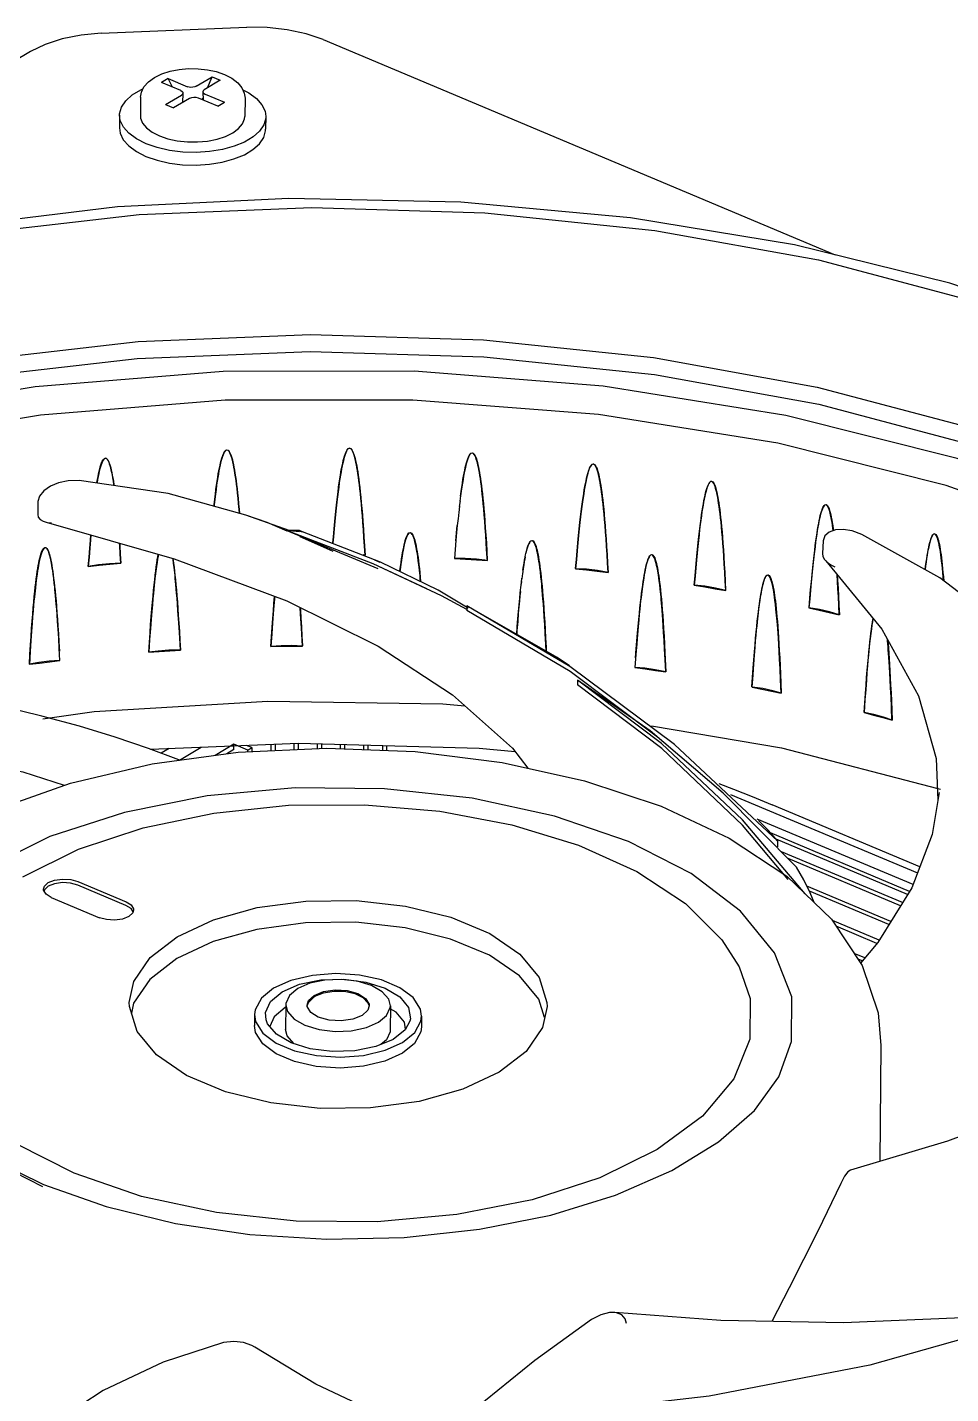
# Model space of a CAD drawing. Header units: millimetres. Extents: x 0 to 841, y 0 to 594.
# Drawn here: x 733.23 to 755.33, y 503.17 to 535.85 of the extents above; entities that cross this region are included whole.
import ezdxf

# ---------------------------------------------------------------- set-up
doc = ezdxf.new("R2010")
doc.units = ezdxf.units.MM
doc.header["$LTSCALE"] = 46.255
doc.layers.get('0').update_dxf_attribs({"linetype": 'CONTINUOUS'})
doc.layers.add('ASSEM_MEM', color=7, linetype='CONTINUOUS')

msp = doc.modelspace()

# ---------------------------------------------------------------- linework, layer by layer
at = {"color": 7, "linetype": 'CONTINUOUS'}
for p, q in [((736.624, 518.601), (736.435, 518.488)), ((736.876, 518.321), (737.396, 518.632)), ((738.175, 518.706), (737.725, 518.437)), ((738.174, 518.576), (738.005, 518.475)), ((738.174, 518.576), (738.175, 518.706)), ((738.512, 518.564), (738.175, 518.706)), ((738.608, 518.621), (738.477, 518.676)), ((738.512, 518.564), (738.608, 518.621)), ((738.512, 518.523), (738.512, 518.564)), ((738.608, 518.621), (738.607, 518.527)), ((739.066, 518.549), (739.068, 518.7)), ((739.163, 518.704), (739.161, 518.553)), ((739.621, 518.575), (739.622, 518.723)), ((739.717, 518.727), (739.716, 518.579)), ((740.176, 518.601), (740.177, 518.714)), ((740.272, 518.712), (740.271, 518.605)), ((740.73, 518.598), (740.731, 518.699)), ((740.826, 518.696), (740.825, 518.595)), ((741.284, 518.577), (741.285, 518.684)), ((741.38, 518.681), (741.379, 518.573)), ((741.743, 518.559), (741.744, 518.671)), ((741.838, 518.556), (741.839, 518.669)), ((750.066, 517.503), (754.54, 515.623)), ((754.433, 515.344), (750.699, 516.913)), ((754.351, 515.183), (751.019, 516.583)), ((754.303, 515.106), (751.156, 516.428)), ((754.183, 514.913), (751.286, 516.131)), ((754.135, 514.836), (751.443, 515.968)), ((753.902, 514.464), (751.894, 515.308)), ((753.854, 514.387), (751.953, 515.185)), ((753.621, 514.014), (752.502, 514.485)), ((753.569, 513.939), (752.59, 514.35)), ((753.279, 513.59), (753.02, 513.699)), ((753.219, 513.518), (753.109, 513.564))]:
    msp.add_line(p, q, dxfattribs=at)
at = {"layer": 'ASSEM_MEM', "color": 7, "linetype": 'CONTINUOUS'}
for p, q in [((734.999, 535.712), (738.483, 535.854)), ((740.312, 535.56), (752.567, 530.409)), ((733.308, 535.276), (721.963, 528.49)), ((736.6, 534.629), (736.441, 534.533)), ((736.903, 534.339), (736.441, 534.533)), ((736.708, 534.421), (736.6, 534.629)), ((736.6, 534.629), (737.063, 534.434)), ((737.274, 534.443), (737.656, 534.672)), ((737.849, 534.591), (737.467, 534.362)), ((737.542, 534.407), (737.656, 534.672)), ((737.656, 534.672), (737.849, 534.591)), ((735.944, 534.179), (735.94, 533.746)), ((736.541, 534.005), (736.924, 534.233)), ((737.116, 534.152), (736.734, 533.924)), ((736.958, 534.279), (736.947, 534.051)), ((737.79, 533.967), (737.327, 534.161)), ((737.419, 534.122), (737.437, 534.163)), ((737.432, 534.313), (737.438, 534.114)), ((737.487, 534.256), (737.949, 534.062)), ((738.444, 534.156), (738.44, 533.723)), ((736.541, 534.005), (736.734, 533.924)), ((737.79, 533.967), (737.949, 534.062)), ((735.44, 533.751), (735.437, 533.448)), ((738.94, 533.718), (738.937, 533.415)), ((737.919, 525.629), (737.903, 525.587)), ((738.097, 525.64), (738.112, 525.599)), ((740.856, 525.676), (740.84, 525.635)), ((741.035, 525.678), (741.05, 525.636)), ((735.013, 525.429), (734.997, 525.386)), ((735.187, 525.449), (735.203, 525.406)), ((735.202, 525.409), (735.216, 525.364)), ((743.79, 525.569), (743.774, 525.529)), ((746.692, 525.312), (746.675, 525.269)), ((746.752, 525.402), (746.782, 525.41)), ((746.662, 525.229), (746.677, 525.273)), ((746.868, 525.291), (746.883, 525.248)), ((749.696, 524.875), (749.71, 524.831)), ((733.488, 524.507), (733.481, 524.199)), ((738.31, 524.228), (738.303, 524.318)), ((738.303, 524.317), (738.31, 524.228)), ((743.573, 524.395), (743.557, 524.25)), ((743.589, 524.525), (743.572, 524.389)), ((752.285, 524.383), (752.303, 524.411)), ((752.303, 524.411), (752.325, 524.431)), ((752.345, 524.432), (752.317, 524.424)), ((752.325, 524.431), (752.353, 524.435)), ((739.501, 523.814), (738.464, 524.186)), ((743.541, 524.104), (743.524, 523.937)), ((743.558, 524.256), (743.541, 524.099)), ((739.557, 523.815), (739.447, 523.813)), ((739.58, 523.806), (739.447, 523.814)), ((739.447, 523.814), (741.62, 522.907)), ((739.447, 523.813), (739.541, 523.775)), ((739.557, 523.815), (739.46, 523.815)), ((739.46, 523.815), (739.58, 523.806)), ((739.46, 523.807), (739.714, 523.714)), ((741.513, 523.019), (739.46, 523.807)), ((739.654, 523.815), (739.557, 523.815)), ((739.58, 523.806), (739.75, 523.793)), ((739.751, 523.814), (739.654, 523.815)), ((739.82, 523.787), (739.7, 523.797)), ((739.821, 523.788), (739.751, 523.814)), ((740.557, 523.317), (739.765, 523.662)), ((741.682, 523.056), (739.82, 523.787)), ((742.366, 523.757), (742.396, 523.768)), ((754.908, 523.713), (754.928, 523.733)), ((754.928, 523.733), (754.955, 523.738)), ((733.721, 523.355), (733.736, 523.322)), ((743.473, 523.368), (743.455, 523.145)), ((744.235, 523.247), (744.219, 523.516)), ((745.284, 523.57), (745.314, 523.58)), ((745.395, 523.472), (745.409, 523.432)), ((752.284, 523.567), (752.263, 523.263)), ((733.745, 523.298), (733.732, 523.331)), ((733.736, 523.322), (733.749, 523.285)), ((733.759, 523.259), (733.745, 523.298)), ((733.749, 523.285), (733.762, 523.244)), ((741.317, 523.227), (741.268, 523.231)), ((741.275, 523.228), (741.317, 523.227)), ((742.796, 522.417), (741.513, 523.019)), ((743.148, 522.251), (741.513, 523.019)), ((741.681, 523.054), (741.551, 523.11)), ((744.232, 523.314), (744.243, 523.096)), ((744.244, 523.095), (744.235, 523.247)), ((745.176, 523.307), (745.167, 523.273)), ((748.114, 523.18), (748.1, 523.151)), ((748.155, 523.233), (748.183, 523.24)), ((748.264, 523.12), (748.278, 523.077)), ((745.085, 522.789), (745.069, 522.66)), ((750.896, 522.693), (750.914, 522.723)), ((750.914, 522.723), (750.935, 522.746)), ((750.935, 522.742), (750.916, 522.725)), ((750.935, 522.746), (750.963, 522.754)), ((750.957, 522.747), (750.935, 522.742)), ((742.803, 522.413), (742.796, 522.417)), ((745.061, 522.599), (745.053, 522.529)), ((749.938, 522.605), (749.947, 522.378)), ((751.04, 522.639), (751.053, 522.599)), ((743.753, 521.924), (743.148, 522.251)), ((743.755, 522.011), (743.752, 521.904)), ((746.223, 520.445), (743.752, 521.904)), ((745.913, 520.776), (743.755, 522.011)), ((746.22, 520.564), (743.755, 522.011)), ((746.211, 520.58), (745.913, 520.776)), ((747.798, 520.847), (747.777, 520.539)), ((748.72, 518.694), (746.22, 520.564)), ((748.315, 518.87), (746.223, 520.445)), ((746.403, 520.234), (746.401, 520.125)), ((748.137, 519.021), (746.403, 520.234)), ((748.413, 518.721), (746.403, 520.234)), ((748.176, 519.144), (751.287, 518.613)), ((751.196, 516.383), (748.72, 518.694)), ((754.988, 518.365), (755.028, 517.362)), ((754.595, 515.768), (751.062, 517.252)), ((751.193, 516.247), (751.196, 516.383)), ((751.821, 515.459), (751.646, 515.763)), ((733.623, 515.208), (733.62, 515.234)), ((733.68, 515.113), (733.623, 515.208)), ((735.594, 514.847), (734.438, 515.333)), ((734.439, 515.42), (735.595, 514.934)), ((733.802, 515.038), (733.68, 515.113)), ((733.802, 515.038), (734.958, 514.553)), ((735.715, 514.772), (735.594, 514.847)), ((735.126, 514.506), (734.958, 514.553)), ((735.763, 514.695), (735.715, 514.772)), ((739.335, 512.782), (739.75, 512.96)), ((738.935, 512.282), (739.054, 512.547)), ((739.054, 512.547), (739.335, 512.782)), ((739.929, 512.462), (739.963, 512.571)), ((739.96, 512.528), (740.099, 512.658)), ((739.963, 512.571), (740.099, 512.695)), ((740.049, 512.629), (740.112, 512.672)), ((741.329, 512.623), (741.411, 512.483)), ((735.776, 512.508), (735.724, 512.268)), ((738.67, 512.235), (738.667, 511.975)), ((738.67, 512.234), (738.697, 512.066)), ((738.949, 512.107), (738.935, 512.282)), ((739.408, 512.403), (739.143, 512.181)), ((739.421, 512.408), (739.408, 512.403)), ((739.422, 512.466), (739.416, 511.881)), ((739.939, 512.459), (739.96, 512.528)), ((741.38, 512.338), (741.244, 512.214)), ((741.414, 512.447), (741.38, 512.338)), ((741.411, 512.483), (741.414, 512.447)), ((741.922, 512.443), (741.916, 511.858)), ((745.672, 512.43), (745.563, 511.924)), ((738.697, 512.066), (738.87, 511.793)), ((739.143, 512.181), (739.04, 511.95)), ((742.284, 511.889), (742.258, 512.051)), ((742.388, 512.075), (742.274, 511.872)), ((742.655, 512.081), (742.669, 512.198)), ((742.669, 512.198), (742.667, 511.938)), ((753.663, 511.491), (753.638, 508.724)), ((748.31, 509.006), (746.932, 508.331))]:
    msp.add_line(p, q, dxfattribs=at)
for points in [[(740.312, 535.56), (739.906, 535.7), (739.453, 535.797), (738.973, 535.849), (738.483, 535.854)], [(734.999, 535.712), (734.518, 535.669), (734.064, 535.579), (733.656, 535.446), (733.308, 535.276)], [(735.944, 534.179), (735.964, 534.306), (736.025, 534.431), (736.129, 534.551), (736.275, 534.656), (736.452, 534.742), (736.652, 534.805), (736.867, 534.847), (737.092, 534.866), (737.319, 534.864), (737.543, 534.839), (737.756, 534.793), (737.953, 534.725)], [(737.953, 534.725), (738.126, 534.636), (738.268, 534.528), (738.369, 534.407), (738.426, 534.282), (738.444, 534.156)], [(735.44, 533.751), (735.442, 533.785), (735.486, 533.945), (735.587, 534.097), (735.744, 534.238), (735.949, 534.361), (736.001, 534.382)], [(736.903, 534.339), (736.935, 534.321), (736.953, 534.3), (736.958, 534.279)], [(736.958, 534.279), (736.958, 534.276), (736.947, 534.253), (736.924, 534.233)], [(737.274, 534.443), (737.239, 534.428), (737.196, 534.419), (737.149, 534.417), (737.103, 534.422), (737.063, 534.434)], [(738.392, 534.358), (738.533, 534.286), (738.717, 534.152), (738.848, 534.003), (738.922, 533.845), (738.94, 533.719)], [(736.075, 533.068), (735.846, 533.183), (735.663, 533.318), (735.532, 533.466), (735.457, 533.624), (735.44, 533.751)], [(735.94, 533.746), (735.945, 533.684), (735.992, 533.564), (736.085, 533.45)], [(738.94, 533.719), (738.938, 533.684), (738.894, 533.524), (738.792, 533.372), (738.636, 533.232), (738.43, 533.109), (738.182, 533.007)], [(738.29, 533.43), (738.385, 533.543), (738.433, 533.663), (738.44, 533.723)], [(735.437, 533.448), (735.454, 533.321), (735.529, 533.163), (735.66, 533.015), (735.843, 532.88), (736.072, 532.765)], [(736.072, 532.765), (736.339, 532.672), (736.635, 532.605), (736.949, 532.566), (737.272, 532.557), (737.591, 532.577), (737.898, 532.627), (738.179, 532.704), (738.428, 532.806), (738.633, 532.929), (738.79, 533.069), (738.891, 533.221), (738.935, 533.381), (738.937, 533.416)], [(736.085, 533.45), (736.221, 533.347), (736.394, 533.258)], [(736.394, 533.258), (736.597, 533.189), (736.823, 533.14), (737.063, 533.114), (737.308, 533.112), (737.549, 533.133), (737.775, 533.178), (737.979, 533.245), (738.153, 533.33), (738.29, 533.43)], [(738.182, 533.007), (737.901, 532.93), (737.594, 532.88), (737.275, 532.86), (736.952, 532.869), (736.638, 532.908), (736.342, 532.975), (736.075, 533.068)], [(724.442, 529.164), (728.034, 530.175), (731.883, 530.917), (735.913, 531.377), (740.04, 531.545), (744.181, 531.416), (748.251, 530.994)], [(770.198, 517.864), (769.596, 519.916), (768.432, 521.912), (766.726, 523.811), (764.513, 525.575), (761.837, 527.169), (758.752, 528.563), (755.317, 529.73), (751.599, 530.648), (747.67, 531.3), (743.607, 531.673), (739.488, 531.76), (735.392, 531.559), (731.4, 531.074), (727.589, 530.315)], [(748.251, 530.994), (752.168, 530.288), (755.852, 529.311), (759.228, 528.085), (762.227, 526.632), (764.788, 524.984), (766.859, 523.173), (768.398, 521.238), (769.373, 519.216), (769.766, 517.149), (769.773, 516.742)], [(718.292, 523.386), (721.154, 524.866), (724.414, 526.124), (728.005, 527.135), (731.855, 527.878), (735.884, 528.338), (740.011, 528.505), (744.152, 528.377), (748.223, 527.955), (752.14, 527.249), (755.824, 526.272)], [(718.21, 522.964), (721.083, 524.449), (724.354, 525.712), (727.958, 526.726), (731.82, 527.471), (735.864, 527.933), (740.005, 528.1), (744.16, 527.972), (748.245, 527.548), (752.175, 526.84), (755.872, 525.86), (759.259, 524.629), (762.269, 523.171), (764.838, 521.517), (766.917, 519.701), (768.461, 517.758)], [(769.472, 514.835), (768.878, 516.538), (767.395, 518.709), (765.256, 520.743), (762.511, 522.588), (759.228, 524.2), (755.488, 525.539), (751.384, 526.571), (747.017, 527.272), (742.493, 527.624), (737.924, 527.619), (733.423, 527.256), (729.101, 526.544), (725.064, 525.502), (721.412, 524.154), (718.233, 522.535)], [(769.121, 513.93), (768.383, 516.045), (766.926, 518.178), (764.824, 520.177), (762.126, 521.99), (758.901, 523.574), (755.227, 524.889), (751.194, 525.904), (746.902, 526.592), (742.457, 526.938), (737.968, 526.933), (733.546, 526.576), (729.299, 525.877), (725.332, 524.853), (721.743, 523.529), (718.62, 521.938)], [(737.902, 525.59), (737.918, 525.632), (737.935, 525.67), (737.954, 525.704), (737.978, 525.731), (738.008, 525.744)], [(738.009, 525.74), (737.979, 525.727), (737.955, 525.7), (737.936, 525.667), (737.919, 525.629)], [(738.008, 525.744), (738.039, 525.734), (738.062, 525.708), (738.081, 525.676), (738.097, 525.64)], [(738.112, 525.596), (738.097, 525.636), (738.081, 525.673), (738.062, 525.704), (738.039, 525.729), (738.009, 525.74)], [(740.545, 523.517), (740.558, 523.666), (740.575, 523.857), (740.591, 524.034), (740.607, 524.198), (740.623, 524.35), (740.639, 524.49), (740.654, 524.62), (740.669, 524.741), (740.684, 524.852), (740.698, 524.955), (740.712, 525.051), (740.726, 525.139), (740.74, 525.22), (740.754, 525.296), (740.768, 525.365), (740.782, 525.429), (740.796, 525.488), (740.81, 525.542), (740.824, 525.592), (740.839, 525.638)], [(740.84, 525.635), (740.825, 525.589), (740.811, 525.54), (740.797, 525.486), (740.783, 525.428), (740.769, 525.364), (740.755, 525.295), (740.741, 525.22), (740.727, 525.139), (740.713, 525.051), (740.699, 524.956), (740.685, 524.853), (740.67, 524.742), (740.655, 524.622), (740.64, 524.492), (740.624, 524.351), (740.608, 524.199), (740.592, 524.035), (740.575, 523.858), (740.558, 523.666), (740.545, 523.517)], [(740.839, 525.638), (740.855, 525.679), (740.873, 525.716), (740.892, 525.749), (740.916, 525.775), (740.947, 525.786)], [(740.946, 525.782), (740.916, 525.77), (740.892, 525.745), (740.873, 525.712), (740.856, 525.676)], [(741.047, 525.641), (741.032, 525.68), (741.016, 525.715), (740.998, 525.746), (740.975, 525.77), (740.946, 525.782)], [(740.947, 525.786), (740.977, 525.774), (741, 525.748), (741.019, 525.715), (741.035, 525.678)], [(741.316, 523.227), (741.304, 523.444), (741.291, 523.645), (741.279, 523.831), (741.266, 524.004), (741.254, 524.165), (741.242, 524.314), (741.229, 524.452), (741.217, 524.58), (741.205, 524.699), (741.193, 524.81), (741.182, 524.912), (741.17, 525.007), (741.158, 525.095), (741.146, 525.176), (741.134, 525.252), (741.123, 525.322), (741.111, 525.386), (741.099, 525.446), (741.086, 525.501), (741.074, 525.552), (741.061, 525.598), (741.047, 525.641)], [(741.05, 525.636), (741.065, 525.59), (741.078, 525.541), (741.091, 525.486), (741.104, 525.427), (741.116, 525.363), (741.129, 525.293), (741.141, 525.218), (741.153, 525.136), (741.165, 525.048), (741.178, 524.952), (741.19, 524.849), (741.202, 524.737), (741.215, 524.616), (741.227, 524.486), (741.24, 524.345), (741.252, 524.193), (741.265, 524.028), (741.278, 523.85), (741.291, 523.659), (741.303, 523.452), (741.316, 523.228)], [(743.774, 525.529), (743.79, 525.57), (743.807, 525.607), (743.826, 525.639), (743.85, 525.664), (743.88, 525.675)], [(743.881, 525.67), (743.85, 525.66), (743.827, 525.636), (743.807, 525.605), (743.79, 525.569)], [(743.88, 525.675), (743.909, 525.662), (743.932, 525.637), (743.95, 525.605), (743.966, 525.57)], [(743.979, 525.525), (743.965, 525.564), (743.949, 525.6), (743.931, 525.631), (743.909, 525.657), (743.881, 525.67)], [(734.897, 524.947), (734.899, 524.962), (734.912, 525.038), (734.926, 525.109), (734.939, 525.175), (734.952, 525.235), (734.966, 525.291), (734.98, 525.342), (734.995, 525.389)], [(734.997, 525.386), (734.983, 525.34), (734.969, 525.289), (734.955, 525.233), (734.942, 525.173), (734.928, 525.108), (734.915, 525.038), (734.902, 524.962), (734.899, 524.947)], [(734.995, 525.389), (735.01, 525.432), (735.027, 525.471), (735.046, 525.505), (735.069, 525.534), (735.099, 525.549)], [(735.101, 525.544), (735.071, 525.53), (735.048, 525.501), (735.029, 525.467), (735.013, 525.429)], [(735.099, 525.549), (735.129, 525.54), (735.152, 525.516), (735.171, 525.485), (735.187, 525.449)], [(735.188, 525.446), (735.172, 525.481), (735.153, 525.512), (735.131, 525.535), (735.101, 525.544)], [(735.309, 524.887), (735.305, 524.919), (735.293, 524.999), (735.28, 525.073), (735.268, 525.141), (735.256, 525.203), (735.243, 525.261), (735.23, 525.314), (735.217, 525.362), (735.203, 525.406)], [(735.216, 525.364), (735.229, 525.316), (735.242, 525.263), (735.255, 525.205), (735.267, 525.142), (735.28, 525.073), (735.292, 524.999), (735.304, 524.919), (735.309, 524.887)], [(737.701, 524.396), (737.705, 524.433), (737.719, 524.564), (737.734, 524.685), (737.748, 524.797), (737.763, 524.901), (737.777, 524.997), (737.79, 525.086), (737.804, 525.168), (737.818, 525.244), (737.831, 525.314), (737.845, 525.379), (737.859, 525.438), (737.873, 525.493), (737.887, 525.544), (737.902, 525.59)], [(737.903, 525.587), (737.889, 525.541), (737.874, 525.491), (737.86, 525.436), (737.847, 525.377), (737.833, 525.313), (737.819, 525.243), (737.806, 525.167), (737.792, 525.085), (737.778, 524.997), (737.764, 524.901), (737.75, 524.798), (737.736, 524.686), (737.721, 524.565), (737.706, 524.434), (737.702, 524.396)], [(738.112, 525.599), (738.126, 525.554), (738.14, 525.504), (738.153, 525.45), (738.166, 525.392), (738.178, 525.328), (738.191, 525.259), (738.203, 525.184), (738.215, 525.103), (738.228, 525.015), (738.24, 524.92), (738.252, 524.818), (738.265, 524.707), (738.277, 524.587), (738.29, 524.457), (738.303, 524.317)], [(738.303, 524.318), (738.29, 524.458), (738.277, 524.588), (738.265, 524.708), (738.252, 524.818), (738.24, 524.921), (738.228, 525.016), (738.215, 525.103), (738.203, 525.184), (738.191, 525.258), (738.178, 525.327), (738.166, 525.39), (738.153, 525.448), (738.14, 525.502), (738.127, 525.551), (738.112, 525.596)], [(743.774, 525.529), (743.759, 525.484), (743.745, 525.436), (743.731, 525.382), (743.717, 525.324), (743.703, 525.261), (743.689, 525.193), (743.675, 525.119), (743.661, 525.038), (743.647, 524.951), (743.633, 524.857), (743.618, 524.755), (743.604, 524.644), (743.588, 524.518)], [(743.603, 524.638), (743.618, 524.749), (743.632, 524.851), (743.646, 524.946), (743.66, 525.034), (743.674, 525.115), (743.688, 525.189), (743.702, 525.259), (743.716, 525.322), (743.73, 525.381), (743.744, 525.435), (743.759, 525.484), (743.774, 525.529)], [(743.966, 525.57), (743.98, 525.53), (743.994, 525.487)], [(744.219, 523.516), (744.207, 523.704), (744.195, 523.878), (744.183, 524.039), (744.171, 524.189), (744.159, 524.328), (744.147, 524.457), (744.135, 524.577), (744.123, 524.688), (744.112, 524.791), (744.1, 524.886), (744.089, 524.975), (744.077, 525.057), (744.065, 525.133), (744.054, 525.203), (744.042, 525.268), (744.03, 525.328), (744.018, 525.383), (744.006, 525.434), (743.993, 525.482), (743.979, 525.525)], [(743.994, 525.487), (744.007, 525.44), (744.019, 525.388), (744.031, 525.333), (744.043, 525.273), (744.055, 525.207), (744.067, 525.137), (744.078, 525.061), (744.09, 524.979), (744.101, 524.89), (744.113, 524.795), (744.125, 524.692), (744.136, 524.58), (744.148, 524.461), (744.16, 524.331), (744.172, 524.192), (744.184, 524.042), (744.195, 523.88), (744.208, 523.705), (744.22, 523.517), (744.232, 523.314)], [(746.779, 525.405), (746.75, 525.397), (746.727, 525.374), (746.708, 525.343), (746.691, 525.308)], [(746.692, 525.312), (746.709, 525.348), (746.728, 525.378), (746.752, 525.402)], [(746.88, 525.245), (746.866, 525.288), (746.85, 525.327), (746.831, 525.362), (746.809, 525.39), (746.779, 525.405)], [(746.782, 525.41), (746.811, 525.394), (746.834, 525.365), (746.852, 525.33), (746.868, 525.291)], [(734.472, 525.009), (734.212, 525.002), (733.981, 524.954), (733.784, 524.874), (733.627, 524.767), (733.524, 524.638), (733.488, 524.507)], [(738.464, 524.185), (736.605, 524.699), (734.472, 525.009)], [(746.675, 525.269), (746.66, 525.225), (746.646, 525.177), (746.632, 525.125), (746.618, 525.067), (746.605, 525.005), (746.591, 524.937), (746.577, 524.864), (746.563, 524.784), (746.549, 524.697), (746.535, 524.604), (746.521, 524.502), (746.506, 524.393), (746.491, 524.274), (746.476, 524.145), (746.46, 524.006), (746.444, 523.856), (746.428, 523.694), (746.411, 523.518), (746.393, 523.328), (746.376, 523.123), (746.357, 522.902)], [(746.357, 522.903), (746.376, 523.124), (746.394, 523.328), (746.411, 523.518), (746.428, 523.693), (746.444, 523.856), (746.461, 524.006), (746.476, 524.145), (746.492, 524.274), (746.507, 524.393), (746.521, 524.503), (746.536, 524.604), (746.55, 524.698), (746.564, 524.785), (746.578, 524.865), (746.592, 524.939), (746.606, 525.007), (746.62, 525.07), (746.633, 525.127), (746.647, 525.18), (746.662, 525.229)], [(747.133, 522.811), (747.121, 523.036), (747.109, 523.245), (747.097, 523.439), (747.085, 523.618), (747.073, 523.784), (747.061, 523.937), (747.049, 524.079), (747.037, 524.211), (747.025, 524.333), (747.014, 524.446), (747.002, 524.55), (746.99, 524.647), (746.979, 524.736), (746.967, 524.819), (746.955, 524.896), (746.943, 524.966), (746.931, 525.032), (746.919, 525.092), (746.907, 525.147), (746.894, 525.199), (746.88, 525.245)], [(746.883, 525.248), (746.897, 525.2), (746.91, 525.148), (746.922, 525.092), (746.934, 525.032), (746.946, 524.966), (746.958, 524.895), (746.97, 524.818), (746.981, 524.735), (746.993, 524.645), (747.005, 524.548), (747.016, 524.443), (747.028, 524.33), (747.039, 524.208), (747.051, 524.076), (747.063, 523.934), (747.074, 523.78), (747.086, 523.614), (747.098, 523.436), (747.11, 523.243), (747.122, 523.035), (747.134, 522.811)], [(749.542, 524.935), (749.561, 524.965), (749.583, 524.988), (749.612, 524.996)], [(749.611, 524.991), (749.583, 524.986), (749.561, 524.965)], [(749.708, 524.824), (749.694, 524.868), (749.679, 524.908), (749.661, 524.943), (749.64, 524.974), (749.611, 524.991)], [(749.612, 524.996), (749.641, 524.98), (749.663, 524.95), (749.681, 524.915), (749.696, 524.875)], [(749.498, 524.83), (749.485, 524.786), (749.472, 524.737), (749.459, 524.684), (749.446, 524.627), (749.433, 524.565), (749.42, 524.497), (749.407, 524.424), (749.394, 524.345), (749.381, 524.259), (749.367, 524.167), (749.353, 524.067), (749.339, 523.959), (749.325, 523.842), (749.31, 523.716), (749.295, 523.58), (749.28, 523.434), (749.264, 523.276), (749.248, 523.105), (749.231, 522.921), (749.214, 522.722), (749.196, 522.508)], [(749.197, 522.51), (749.215, 522.728), (749.233, 522.93), (749.25, 523.118), (749.267, 523.291), (749.283, 523.452), (749.299, 523.601), (749.314, 523.739), (749.329, 523.867), (749.344, 523.985), (749.358, 524.094), (749.373, 524.195), (749.387, 524.289), (749.4, 524.375), (749.414, 524.455), (749.427, 524.528), (749.441, 524.596), (749.454, 524.659), (749.468, 524.716), (749.482, 524.769), (749.496, 524.817)], [(749.496, 524.817), (749.51, 524.86), (749.525, 524.9), (749.542, 524.935)], [(749.527, 524.906), (749.512, 524.87), (749.498, 524.83)], [(749.561, 524.965), (749.543, 524.938), (749.527, 524.906)], [(749.95, 522.377), (749.937, 522.606), (749.926, 522.816), (749.914, 523.01), (749.903, 523.189), (749.892, 523.355), (749.88, 523.509), (749.869, 523.651), (749.858, 523.783), (749.847, 523.905), (749.836, 524.018), (749.825, 524.122), (749.814, 524.219), (749.803, 524.309), (749.791, 524.392), (749.78, 524.469), (749.769, 524.54), (749.757, 524.606), (749.746, 524.667), (749.734, 524.724), (749.721, 524.776), (749.708, 524.824)], [(749.71, 524.831), (749.724, 524.783), (749.736, 524.731), (749.748, 524.675), (749.76, 524.614), (749.771, 524.548), (749.783, 524.476), (749.794, 524.399), (749.805, 524.315), (749.816, 524.225), (749.827, 524.128), (749.838, 524.022), (749.849, 523.909), (749.86, 523.786), (749.871, 523.653), (749.882, 523.51), (749.893, 523.356), (749.904, 523.189), (749.915, 523.009), (749.927, 522.815), (749.938, 522.605)], [(752.278, 524.372), (752.262, 524.337), (752.247, 524.298), (752.233, 524.255)], [(752.24, 524.271), (752.254, 524.313), (752.269, 524.35), (752.285, 524.383)], [(752.317, 524.424), (752.296, 524.402), (752.278, 524.372)], [(752.437, 524.274), (752.424, 524.315), (752.409, 524.353), (752.393, 524.387), (752.372, 524.416), (752.345, 524.432)], [(752.353, 524.435), (752.382, 524.413), (752.404, 524.378), (752.421, 524.338), (752.436, 524.293)], [(733.481, 524.199), (733.496, 524.135), (733.543, 524.08), (733.615, 524.037), (733.682, 524.015)], [(733.682, 524.015), (733.704, 524.01), (733.81, 523.997)], [(733.682, 524.015), (736.75, 523.14), (739.443, 522.131), (741.63, 521.051)], [(739.456, 523.797), (738.973, 524.008), (738.464, 524.185)], [(752.233, 524.255), (752.219, 524.207), (752.206, 524.155), (752.193, 524.098), (752.18, 524.035), (752.167, 523.968), (752.154, 523.895), (752.141, 523.816), (752.128, 523.73), (752.114, 523.637), (752.101, 523.537), (752.087, 523.428), (752.072, 523.311), (752.058, 523.185), (752.043, 523.048), (752.028, 522.901), (752.012, 522.741), (751.996, 522.57), (751.979, 522.385), (751.962, 522.185), (751.942, 521.969)], [(751.947, 521.969), (751.964, 522.194), (751.982, 522.401), (751.999, 522.591), (752.016, 522.767), (752.032, 522.928), (752.047, 523.077), (752.063, 523.214), (752.078, 523.341), (752.092, 523.458), (752.106, 523.566), (752.12, 523.665), (752.134, 523.757), (752.147, 523.841), (752.161, 523.919), (752.174, 523.991), (752.187, 524.057), (752.2, 524.118), (752.213, 524.174), (752.226, 524.224), (752.24, 524.271)], [(752.436, 524.293), (752.45, 524.244), (752.463, 524.191), (752.475, 524.134), (752.487, 524.071), (752.498, 524.004), (752.509, 523.931), (752.52, 523.852), (752.525, 523.811)], [(752.521, 523.81), (752.514, 523.869), (752.503, 523.941), (752.493, 524.007), (752.482, 524.069), (752.472, 524.126), (752.46, 524.179), (752.449, 524.228), (752.437, 524.274)], [(734.692, 522.958), (734.709, 523.182), (734.725, 523.39), (734.741, 523.583), (734.752, 523.71)], [(734.754, 523.709), (734.742, 523.584), (734.726, 523.391), (734.71, 523.182), (734.692, 522.957)], [(739.751, 523.814), (739.774, 523.805), (739.798, 523.796), (739.82, 523.787)], [(742.28, 523.579), (742.294, 523.623), (742.309, 523.664), (742.325, 523.7), (742.344, 523.731), (742.366, 523.757)], [(742.316, 523.672), (742.301, 523.635), (742.286, 523.589)], [(742.395, 523.76), (742.366, 523.749), (742.344, 523.724), (742.33, 523.702), (742.316, 523.672)], [(742.496, 523.598), (742.483, 523.641), (742.469, 523.675), (742.456, 523.703), (742.444, 523.724), (742.422, 523.749), (742.395, 523.76)], [(742.396, 523.768), (742.424, 523.756), (742.445, 523.731), (742.463, 523.701), (742.478, 523.666)], [(742.478, 523.666), (742.491, 523.628), (742.504, 523.585)], [(743.525, 523.941), (743.508, 523.765), (743.491, 523.574), (743.454, 523.147)], [(743.491, 523.572), (743.508, 523.761), (743.524, 523.937)], [(753.21, 523.723), (752.974, 523.806), (752.761, 523.839), (752.575, 523.829), (752.425, 523.777), (752.324, 523.685), (752.284, 523.567)], [(758.93, 519.265), (756.994, 521.215), (755.07, 522.686), (753.21, 523.723)], [(754.848, 523.571), (754.861, 523.613), (754.875, 523.651), (754.89, 523.685), (754.908, 523.713)], [(754.951, 523.733), (754.925, 523.73), (754.904, 523.71), (754.887, 523.683), (754.872, 523.65)], [(755.036, 523.569), (755.024, 523.611), (755.01, 523.65), (754.995, 523.685), (754.976, 523.715), (754.951, 523.733)], [(754.955, 523.738), (754.98, 523.72), (754.999, 523.69), (755.015, 523.655), (755.028, 523.616), (755.04, 523.574)], [(733.558, 523.253), (733.572, 523.296), (733.587, 523.334), (733.605, 523.369), (733.627, 523.397), (733.655, 523.413)], [(733.659, 523.405), (733.632, 523.391), (733.611, 523.364), (733.598, 523.34), (733.585, 523.311), (733.571, 523.274)], [(733.655, 523.413), (733.683, 523.405), (733.704, 523.383), (733.721, 523.355)], [(733.732, 523.331), (733.72, 523.356), (733.707, 523.376), (733.686, 523.398), (733.659, 523.405)], [(735.44, 523.513), (735.444, 523.458), (735.457, 523.253), (735.471, 523.032)], [(735.471, 523.031), (735.457, 523.253), (735.444, 523.459), (735.44, 523.513)], [(742.149, 522.833), (742.152, 522.855), (742.165, 522.956), (742.177, 523.049), (742.19, 523.136), (742.203, 523.215), (742.215, 523.289), (742.228, 523.357), (742.241, 523.42), (742.254, 523.477), (742.267, 523.53), (742.28, 523.579)], [(742.286, 523.589), (742.269, 523.533), (742.262, 523.504), (742.254, 523.471), (742.245, 523.432), (742.236, 523.387), (742.225, 523.335), (742.214, 523.273), (742.202, 523.199), (742.188, 523.11), (742.172, 523.003), (742.155, 522.873), (742.15, 522.832)], [(742.645, 522.596), (742.639, 522.658), (742.632, 522.73), (742.626, 522.793), (742.618, 522.867), (742.604, 522.992), (742.591, 523.096), (742.579, 523.182), (742.568, 523.254), (742.558, 523.316), (742.549, 523.368), (742.54, 523.413), (742.533, 523.452), (742.525, 523.485), (742.519, 523.515), (742.511, 523.546), (742.496, 523.598)], [(742.504, 523.585), (742.516, 523.539), (742.528, 523.489), (742.539, 523.435), (742.551, 523.376), (742.562, 523.312), (742.573, 523.243), (742.584, 523.169), (742.594, 523.088), (742.605, 523.001), (742.616, 522.907), (742.627, 522.806), (742.638, 522.697), (742.647, 522.594)], [(745.159, 523.233), (745.173, 523.296), (745.186, 523.348), (745.199, 523.396)], [(745.208, 523.421), (745.192, 523.371), (745.183, 523.337)], [(745.199, 523.396), (745.213, 523.44), (745.228, 523.479), (745.244, 523.515), (745.262, 523.546), (745.284, 523.57)], [(745.236, 523.495), (745.222, 523.462), (745.208, 523.421)], [(745.311, 523.572), (745.284, 523.564), (745.262, 523.541), (745.249, 523.521), (745.236, 523.495)], [(745.402, 523.437), (745.388, 523.475), (745.375, 523.506), (745.361, 523.53), (745.34, 523.558), (745.311, 523.572)], [(745.314, 523.58), (745.342, 523.566), (745.363, 523.54), (745.38, 523.508), (745.395, 523.472)], [(745.651, 520.926), (745.643, 521.09), (745.629, 521.346), (745.617, 521.565), (745.605, 521.754), (745.594, 521.916), (745.584, 522.057), (745.575, 522.18), (745.566, 522.287), (745.558, 522.381), (745.55, 522.463), (745.544, 522.536), (745.537, 522.6), (745.526, 522.708), (745.512, 522.828), (745.5, 522.927), (745.489, 523.01), (745.478, 523.08), (745.469, 523.139), (745.46, 523.19), (745.452, 523.233), (745.444, 523.271), (745.437, 523.304), (745.43, 523.333), (745.416, 523.39), (745.402, 523.437)], [(745.409, 523.432), (745.421, 523.389), (745.433, 523.342), (745.445, 523.29), (745.456, 523.235), (745.467, 523.175), (745.478, 523.11), (745.488, 523.04), (745.499, 522.965), (745.51, 522.883), (745.52, 522.795), (745.531, 522.701), (745.541, 522.599), (745.552, 522.488), (745.562, 522.37), (745.573, 522.242), (745.584, 522.104), (745.594, 521.956), (745.605, 521.796), (745.616, 521.624), (745.627, 521.438), (745.637, 521.238), (745.648, 521.023), (745.653, 520.925)], [(754.845, 523.572), (754.832, 523.526), (754.819, 523.475), (754.807, 523.42), (754.794, 523.36), (754.782, 523.294), (754.769, 523.222), (754.757, 523.144), (754.744, 523.06), (754.731, 522.968), (754.719, 522.882)], [(754.722, 522.881), (754.733, 522.963), (754.746, 523.055), (754.759, 523.14), (754.772, 523.218), (754.784, 523.29), (754.797, 523.356), (754.809, 523.417), (754.822, 523.473), (754.835, 523.525), (754.848, 523.571)], [(754.872, 523.65), (754.858, 523.613), (754.845, 523.572)], [(755.162, 522.616), (755.155, 522.703), (755.146, 522.808), (755.136, 522.906), (755.127, 522.996), (755.117, 523.081), (755.108, 523.159), (755.098, 523.232), (755.088, 523.299), (755.079, 523.361), (755.068, 523.419), (755.058, 523.473), (755.047, 523.523), (755.036, 523.569)], [(755.04, 523.574), (755.052, 523.528), (755.062, 523.478), (755.073, 523.424), (755.083, 523.366), (755.093, 523.303), (755.102, 523.236), (755.112, 523.163), (755.121, 523.085), (755.131, 523), (755.14, 522.909), (755.149, 522.811), (755.159, 522.706), (755.166, 522.613)], [(733.282, 520.615), (733.296, 520.855), (733.309, 521.077), (733.322, 521.282), (733.335, 521.473), (733.348, 521.649), (733.361, 521.812), (733.374, 521.964), (733.386, 522.104), (733.398, 522.234), (733.411, 522.354), (733.423, 522.465), (733.435, 522.568), (733.447, 522.663), (733.459, 522.751), (733.471, 522.833), (733.483, 522.908), (733.495, 522.978), (733.507, 523.042), (733.519, 523.102), (733.531, 523.157), (733.544, 523.207), (733.558, 523.253)], [(733.571, 523.274), (733.557, 523.229), (733.542, 523.173), (733.534, 523.14), (733.526, 523.108), (733.518, 523.071), (733.51, 523.029), (733.501, 522.98), (733.491, 522.922), (733.48, 522.854), (733.467, 522.773), (733.454, 522.677), (733.439, 522.56), (733.425, 522.438), (733.418, 522.374), (733.41, 522.302), (733.401, 522.22), (733.392, 522.126), (733.382, 522.019), (733.372, 521.896), (733.36, 521.754), (733.347, 521.591), (733.333, 521.401), (733.318, 521.179), (733.301, 520.92), (733.283, 520.614)], [(734.014, 520.702), (733.998, 520.993), (733.983, 521.242), (733.97, 521.455), (733.958, 521.639), (733.946, 521.797), (733.936, 521.935), (733.926, 522.055), (733.917, 522.16), (733.909, 522.252), (733.901, 522.333), (733.894, 522.404), (733.888, 522.467), (733.879, 522.55), (733.865, 522.67), (733.852, 522.77), (733.84, 522.853), (733.83, 522.923), (733.82, 522.982), (733.811, 523.033), (733.803, 523.076), (733.795, 523.114), (733.788, 523.146), (733.781, 523.175), (733.773, 523.209), (733.759, 523.259)], [(733.762, 523.244), (733.774, 523.199), (733.786, 523.151), (733.797, 523.097), (733.808, 523.04), (733.819, 522.977), (733.83, 522.91), (733.841, 522.837), (733.852, 522.757), (733.863, 522.672), (733.874, 522.58), (733.885, 522.48), (733.896, 522.372), (733.908, 522.256), (733.919, 522.131), (733.93, 521.996), (733.942, 521.85), (733.953, 521.693), (733.965, 521.524), (733.977, 521.341), (733.989, 521.145), (734.001, 520.933)], [(734.692, 522.957), (734.951, 522.983), (735.211, 523.008), (735.471, 523.031)], [(735.471, 523.031), (735.2, 523.022), (734.938, 522.997), (734.692, 522.957)], [(736.138, 520.905), (736.154, 521.144), (736.169, 521.365), (736.184, 521.57), (736.198, 521.76), (736.213, 521.936), (736.227, 522.098), (736.241, 522.249), (736.254, 522.389), (736.267, 522.518), (736.281, 522.637), (736.294, 522.748), (736.306, 522.85), (736.319, 522.945), (736.332, 523.033), (736.344, 523.113), (736.357, 523.188), (736.368, 523.249)], [(736.372, 523.248), (736.363, 523.201), (736.352, 523.133), (736.339, 523.053), (736.325, 522.957), (736.309, 522.841), (736.294, 522.72), (736.287, 522.657), (736.278, 522.586), (736.27, 522.504), (736.26, 522.411), (736.249, 522.305), (736.237, 522.183), (736.225, 522.042), (736.211, 521.879), (736.195, 521.69), (736.179, 521.469), (736.16, 521.21), (736.139, 520.903)], [(736.896, 520.953), (736.879, 521.247), (736.865, 521.498), (736.852, 521.712), (736.839, 521.897), (736.828, 522.057), (736.817, 522.196), (736.807, 522.316), (736.798, 522.422), (736.79, 522.514), (736.782, 522.595), (736.775, 522.667), (736.769, 522.73), (736.76, 522.812), (736.745, 522.933), (736.732, 523.034), (736.721, 523.118), (736.716, 523.15)], [(736.716, 523.15), (736.723, 523.102), (736.734, 523.023), (736.745, 522.937), (736.756, 522.844), (736.767, 522.744), (736.778, 522.636), (736.79, 522.519), (736.801, 522.393), (736.813, 522.257), (736.824, 522.11), (736.836, 521.952), (736.847, 521.782), (736.859, 521.598), (736.871, 521.4), (736.883, 521.186), (736.896, 520.956)], [(743.786, 521.96), (743.07, 522.392), (741.682, 523.056)], [(743.455, 523.145), (743.718, 523.13), (743.982, 523.113), (744.244, 523.095)], [(744.244, 523.095), (743.98, 523.128), (743.715, 523.145), (743.455, 523.145)], [(745.149, 523.187), (745.139, 523.133), (745.127, 523.068), (745.115, 522.992), (745.101, 522.9), (745.084, 522.778)], [(745.096, 522.871), (745.109, 522.957), (745.122, 523.036), (745.135, 523.109), (745.147, 523.176), (745.16, 523.238)], [(747.793, 520.77), (747.809, 520.982), (747.824, 521.179), (747.839, 521.361), (747.854, 521.53), (747.868, 521.687), (747.882, 521.833), (747.896, 521.968), (747.91, 522.093), (747.923, 522.209), (747.936, 522.316), (747.949, 522.415), (747.962, 522.507), (747.974, 522.592), (747.987, 522.671), (747.999, 522.744), (748.011, 522.811), (748.023, 522.873), (748.036, 522.93), (748.048, 522.983), (748.06, 523.031), (748.073, 523.075)], [(748.07, 523.068), (748.056, 523.018), (748.048, 522.989), (748.04, 522.955), (748.031, 522.916), (748.021, 522.871), (748.011, 522.818), (747.999, 522.754), (747.986, 522.679), (747.972, 522.589), (747.956, 522.479), (747.939, 522.345), (747.931, 522.281), (747.922, 522.211), (747.913, 522.131), (747.903, 522.04), (747.892, 521.936), (747.88, 521.816), (747.867, 521.677), (747.852, 521.515), (747.836, 521.327), (747.818, 521.107), (747.798, 520.847)], [(748.1, 523.151), (748.085, 523.114), (748.07, 523.068)], [(748.073, 523.075), (748.087, 523.115), (748.101, 523.152)], [(748.101, 523.152), (748.116, 523.184), (748.134, 523.212), (748.155, 523.233)], [(748.179, 523.233), (748.15, 523.225), (748.128, 523.202), (748.114, 523.18)], [(748.271, 523.075), (748.259, 523.113), (748.247, 523.145), (748.236, 523.172), (748.224, 523.193), (748.203, 523.219), (748.179, 523.233)], [(748.183, 523.24), (748.211, 523.223), (748.232, 523.194), (748.249, 523.159), (748.264, 523.12)], [(748.512, 520.431), (748.498, 520.724), (748.486, 520.974), (748.474, 521.189), (748.463, 521.375), (748.453, 521.536), (748.443, 521.676), (748.435, 521.799), (748.427, 521.906), (748.419, 522), (748.412, 522.083), (748.406, 522.156), (748.4, 522.221), (748.393, 522.29), (748.38, 522.416), (748.368, 522.521), (748.357, 522.609), (748.347, 522.683), (748.338, 522.747), (748.329, 522.801), (748.321, 522.847), (748.314, 522.888), (748.307, 522.923), (748.301, 522.954), (748.295, 522.982), (748.284, 523.028), (748.271, 523.075)], [(748.278, 523.077), (748.29, 523.03), (748.302, 522.979), (748.313, 522.923), (748.325, 522.863), (748.335, 522.798), (748.346, 522.728), (748.357, 522.652), (748.367, 522.57), (748.378, 522.481), (748.388, 522.386), (748.399, 522.282), (748.409, 522.171), (748.42, 522.05), (748.43, 521.92), (748.44, 521.78), (748.451, 521.628), (748.461, 521.465), (748.472, 521.289), (748.482, 521.099), (748.493, 520.893), (748.514, 520.433)], [(752.263, 523.263), (752.274, 523.195), (752.315, 523.123), (752.342, 523.091)], [(752.342, 523.091), (752.379, 523.056), (752.461, 522.997), (752.557, 522.948)], [(752.342, 523.091), (753.685, 521.453), (754.565, 519.862), (754.988, 518.365)], [(746.357, 522.902), (746.616, 522.873), (746.875, 522.843), (747.133, 522.811)], [(747.133, 522.811), (746.876, 522.857), (746.616, 522.888), (746.357, 522.902)], [(750.854, 522.576), (750.867, 522.619), (750.881, 522.658), (750.896, 522.693)], [(750.916, 522.725), (750.904, 522.709), (750.893, 522.689), (750.881, 522.664)], [(751.051, 522.574), (751.037, 522.623), (751.023, 522.663), (751.009, 522.694), (750.988, 522.727), (750.957, 522.747)], [(750.963, 522.754), (750.99, 522.738), (751.01, 522.71), (751.026, 522.677), (751.04, 522.639)], [(752.665, 521.8), (752.657, 522.023), (752.646, 522.23), (752.636, 522.421), (752.626, 522.598), (752.616, 522.758)], [(752.618, 522.754), (752.626, 522.621), (752.637, 522.439), (752.647, 522.242), (752.657, 522.029), (752.669, 521.799)], [(744.947, 521.329), (744.96, 521.517), (744.975, 521.704), (744.989, 521.877), (745.003, 522.038), (745.017, 522.186), (745.031, 522.324), (745.044, 522.451)], [(745.034, 522.357), (745.024, 522.252), (745.012, 522.131), (744.999, 521.992), (744.985, 521.83), (744.97, 521.642), (744.953, 521.422), (744.947, 521.329)], [(745.044, 522.449), (745.057, 522.569), (745.071, 522.677)], [(749.197, 522.509), (749.449, 522.466), (749.7, 522.423), (749.95, 522.377)], [(749.95, 522.377), (749.705, 522.437), (749.451, 522.481), (749.197, 522.509)], [(750.856, 522.594), (750.843, 522.548), (750.836, 522.522), (750.829, 522.495), (750.822, 522.465), (750.815, 522.43), (750.806, 522.389), (750.797, 522.342), (750.787, 522.286), (750.776, 522.22), (750.764, 522.142), (750.751, 522.047), (750.736, 521.933), (750.724, 521.837), (750.716, 521.775), (750.709, 521.706), (750.7, 521.627), (750.691, 521.536), (750.68, 521.433), (750.669, 521.313), (750.657, 521.176), (750.644, 521.017), (750.629, 520.833), (750.613, 520.618), (750.596, 520.367), (750.574, 520.071)], [(750.574, 520.072), (750.592, 520.307), (750.607, 520.524), (750.622, 520.725), (750.636, 520.91), (750.65, 521.081), (750.664, 521.239), (750.678, 521.385), (750.691, 521.52), (750.704, 521.644), (750.717, 521.76), (750.73, 521.867), (750.742, 521.966), (750.755, 522.057), (750.767, 522.142), (750.779, 522.22), (750.791, 522.292), (750.804, 522.359), (750.816, 522.42), (750.828, 522.476), (750.841, 522.528), (750.854, 522.576)], [(750.881, 522.664), (750.869, 522.632), (750.856, 522.594)], [(751.277, 519.927), (751.264, 520.241), (751.251, 520.506), (751.24, 520.732), (751.229, 520.925), (751.219, 521.091), (751.209, 521.234), (751.201, 521.359), (751.193, 521.467), (751.185, 521.561), (751.179, 521.644), (751.172, 521.717), (751.165, 521.791), (751.152, 521.931), (751.139, 522.046), (751.128, 522.141), (751.117, 522.221), (751.107, 522.288), (751.098, 522.345), (751.09, 522.393), (751.082, 522.435), (751.075, 522.472), (751.066, 522.513), (751.051, 522.574)], [(751.053, 522.599), (751.064, 522.554), (751.076, 522.506), (751.086, 522.453), (751.097, 522.397), (751.107, 522.336), (751.117, 522.27), (751.127, 522.199), (751.137, 522.123), (751.146, 522.04), (751.156, 521.951), (751.165, 521.856), (751.175, 521.752), (751.185, 521.641), (751.194, 521.521), (751.204, 521.392), (751.213, 521.253), (751.223, 521.103), (751.232, 520.942), (751.242, 520.768), (751.251, 520.581), (751.261, 520.379), (751.27, 520.162), (751.279, 519.928)], [(739.065, 521.043), (739.08, 521.282), (739.094, 521.503), (739.108, 521.707), (739.123, 521.896), (739.136, 522.071), (739.15, 522.234), (739.151, 522.24)], [(739.153, 522.239), (739.147, 522.173), (739.133, 522.01), (739.118, 521.822), (739.102, 521.602), (739.085, 521.345), (739.065, 521.042)], [(739.818, 521.052), (739.803, 521.346), (739.788, 521.597), (739.775, 521.812), (739.765, 521.972)], [(739.766, 521.971), (739.77, 521.905), (739.782, 521.716), (739.794, 521.512), (739.806, 521.292), (739.819, 521.054)], [(751.942, 521.969), (752.185, 521.914), (752.426, 521.858), (752.666, 521.8)], [(752.666, 521.8), (752.433, 521.872), (752.19, 521.929), (751.942, 521.969)], [(753.474, 521.71), (753.472, 521.695), (753.461, 521.63), (753.449, 521.553), (753.436, 521.461), (753.421, 521.349), (753.407, 521.235), (753.4, 521.174), (753.392, 521.105), (753.384, 521.026), (753.375, 520.936), (753.365, 520.832), (753.354, 520.713), (753.342, 520.576), (753.329, 520.417), (753.315, 520.232), (753.299, 520.016), (753.281, 519.761), (753.263, 519.459)], [(753.263, 519.46), (753.278, 519.696), (753.293, 519.914), (753.307, 520.115), (753.322, 520.301), (753.336, 520.473), (753.349, 520.632), (753.363, 520.779), (753.376, 520.914), (753.389, 521.039), (753.401, 521.155), (753.414, 521.262), (753.426, 521.36), (753.438, 521.451), (753.45, 521.535), (753.462, 521.612), (753.474, 521.683), (753.478, 521.705)], [(739.819, 521.052), (739.563, 521.064), (739.305, 521.06), (739.065, 521.042)], [(739.065, 521.042), (739.316, 521.047), (739.568, 521.051), (739.819, 521.052)], [(741.63, 521.051), (743.408, 519.887), (744.842, 518.609), (745.211, 518.132)], [(753.927, 519.28), (753.916, 519.58), (753.905, 519.836), (753.895, 520.056), (753.885, 520.244), (753.877, 520.407), (753.868, 520.549), (753.861, 520.673), (753.853, 520.781), (753.847, 520.875), (753.84, 520.959), (753.835, 521.033), (753.829, 521.098), (753.822, 521.184), (753.819, 521.21)], [(753.828, 521.194), (753.835, 521.11), (753.844, 520.999), (753.853, 520.878), (753.862, 520.749), (753.87, 520.609), (753.879, 520.459), (753.888, 520.297), (753.896, 520.123), (753.905, 519.935), (753.913, 519.733), (753.922, 519.516), (753.93, 519.281)], [(736.139, 520.902), (736.391, 520.921), (736.643, 520.939), (736.896, 520.954)], [(736.896, 520.954), (736.622, 520.951), (736.368, 520.933), (736.139, 520.902)], [(736.135, 518.6), (735.338, 518.87), (734.483, 519.132), (733.581, 519.378), (732.639, 519.606), (731.658, 519.811), (730.641, 519.993), (729.591, 520.149), (728.509, 520.277), (727.398, 520.378), (726.263, 520.448), (725.108, 520.489), (723.935, 520.5)], [(733.283, 520.615), (733.526, 520.646), (733.77, 520.675), (734.014, 520.703)], [(734.014, 520.703), (733.759, 520.687), (733.509, 520.657), (733.283, 520.615)], [(747.774, 520.538), (748.021, 520.505), (748.268, 520.469), (748.512, 520.431)], [(748.512, 520.431), (748.261, 520.484), (748.012, 520.52), (747.774, 520.538)], [(751.447, 515.464), (750.348, 516.768), (748.417, 518.598), (746.401, 520.125)], [(750.578, 520.071), (750.813, 520.024), (751.046, 519.976), (751.278, 519.926)], [(751.278, 519.926), (751.074, 519.984), (750.84, 520.033), (750.578, 520.071)], [(733.607, 519.313), (734.836, 519.483), (738.988, 519.732), (743.176, 519.668), (743.708, 519.62)], [(753.261, 519.46), (753.485, 519.401), (753.708, 519.341), (753.929, 519.28)], [(753.929, 519.28), (753.724, 519.352), (753.493, 519.414), (753.261, 519.46)], [(718.194, 518.763), (721.557, 519.055), (724.806, 519.118), (727.766, 518.962), (730.519, 518.604), (733.128, 518.039), (734.116, 517.722)], [(751.646, 515.763), (749.889, 517.534), (748.137, 519.021)], [(730.901, 516.355), (732.476, 517.145), (734.266, 517.774), (736.217, 518.232), (738.277, 518.512), (740.395, 518.611), (742.519, 518.529), (744.595, 518.268), (746.572, 517.831), (748.4, 517.225), (750.029, 516.459), (751.409, 515.546), (752.482, 514.514), (753.211, 513.41), (753.594, 512.275), (753.663, 511.493)], [(736.88, 518.322), (736.861, 518.33), (736.135, 518.6)], [(736.181, 518.583), (739.72, 518.727), (744.05, 518.608), (744.906, 518.527)], [(751.848, 515.124), (750.348, 516.895), (748.413, 518.721)], [(751.287, 518.613), (755.029, 517.646), (755.087, 517.625)], [(747.62, 516.375), (745.854, 516.982), (743.879, 517.41), (741.781, 517.637), (739.64, 517.656), (737.539, 517.465), (735.559, 517.073), (733.775, 516.493), (732.257, 515.749)], [(749.788, 517.763), (750.139, 517.629), (750.584, 517.45), (751.062, 517.252)], [(755.058, 517.545), (754.893, 516.545), (754.402, 515.264), (753.587, 513.961), (753.175, 513.465)], [(733.124, 515.534), (734.46, 516.193), (736.003, 516.705), (737.695, 517.057), (739.482, 517.242), (741.306, 517.256), (743.109, 517.098), (744.833, 516.774), (746.422, 516.29), (747.823, 515.658), (748.986, 514.893), (749.857, 514.025), (750.272, 513.38)], [(751.196, 516.383), (750.965, 516.645), (750.736, 516.879)], [(751.217, 510.744), (751.526, 511.591), (751.532, 512.662), (751.12, 513.715), (750.306, 514.71), (749.12, 515.61), (747.62, 516.375)], [(733.62, 515.234), (733.642, 515.305), (733.735, 515.391), (733.887, 515.452), (734.076, 515.478), (734.271, 515.466), (734.439, 515.42)], [(733.734, 515.304), (733.641, 515.218), (733.633, 515.191)], [(734.438, 515.333), (734.27, 515.38), (734.074, 515.392), (733.886, 515.365), (733.734, 515.304)], [(752.065, 514.915), (751.972, 515.146), (751.821, 515.459)], [(735.595, 514.934), (735.717, 514.859), (735.774, 514.764), (735.776, 514.738)], [(736.818, 514.095), (737.685, 514.502), (738.734, 514.794), (739.895, 514.951), (741.101, 514.964), (742.282, 514.832), (743.369, 514.563), (744.299, 514.172), (745.018, 513.682), (745.484, 513.122), (745.669, 512.524), (745.672, 512.43)], [(735.662, 514.581), (735.509, 514.52), (735.321, 514.494), (735.126, 514.506)], [(735.776, 514.738), (735.755, 514.667), (735.662, 514.581)], [(745.615, 512.165), (745.479, 512.603), (745.013, 513.163), (744.294, 513.653), (743.363, 514.043), (742.276, 514.313), (741.095, 514.445), (739.889, 514.432), (738.728, 514.274), (737.679, 513.982), (736.813, 513.576)], [(735.672, 512.522), (735.781, 513.028), (736.172, 513.597), (736.818, 514.095)], [(746.932, 508.331), (745.313, 507.805), (743.515, 507.449), (741.608, 507.275), (739.664, 507.292), (737.76, 507.498), (735.967, 507.885), (734.355, 508.439), (732.985, 509.138), (731.911, 509.955), (731.174, 510.86), (730.802, 511.816), (730.809, 512.788), (731.089, 513.554)], [(736.813, 513.576), (736.167, 513.077), (735.776, 512.508)], [(763.27, 513.593), (761.68, 512.282), (759.841, 511.137), (757.719, 510.12), (755.259, 509.205), (752.936, 508.515)], [(742.669, 512.198), (742.642, 512.367), (742.47, 512.64), (742.15, 512.878), (741.71, 513.063), (741.186, 513.179), (740.619, 513.216), (740.056, 513.172), (739.543, 513.05), (739.128, 512.864)], [(750.272, 513.38), (750.537, 512.617), (750.53, 511.645), (750.145, 510.695), (749.394, 509.804), (748.31, 509.006)], [(741.922, 512.443), (741.883, 512.601), (741.727, 512.782), (741.468, 512.931), (741.13, 513.033), (740.747, 513.078), (740.356, 513.061), (739.996, 512.985), (739.708, 512.859)], [(739.75, 512.96), (740.258, 513.063), (740.808, 513.081), (741.335, 513.014)], [(741.335, 513.014), (741.794, 512.871), (742.149, 512.661), (742.359, 512.408), (742.402, 512.136), (742.388, 512.075)], [(739.128, 512.864), (738.834, 512.626), (738.684, 512.351), (738.67, 512.234)], [(739.708, 512.859), (739.511, 512.695), (739.424, 512.504), (739.422, 512.466)], [(739.96, 512.528), (739.998, 512.58), (740.049, 512.629)], [(740.099, 512.695), (740.321, 512.784), (740.599, 512.824), (740.889, 512.808), (741.145, 512.737), (741.329, 512.623)], [(740.112, 512.672), (740.322, 512.759), (740.569, 512.799), (740.827, 512.792), (741.068, 512.739), (741.265, 512.643), (741.385, 512.515)], [(735.86, 511.83), (735.675, 512.428), (735.672, 512.522)], [(739.422, 512.466), (739.461, 512.308), (739.616, 512.127), (739.876, 511.978), (740.214, 511.876), (740.597, 511.831), (740.987, 511.847), (741.347, 511.924), (741.635, 512.05)], [(740.015, 512.286), (739.932, 512.426), (739.929, 512.462)], [(741.244, 512.214), (741.023, 512.125), (740.744, 512.084), (740.455, 512.101), (740.198, 512.172), (740.015, 512.286)], [(741.385, 512.515), (741.411, 512.448), (741.411, 512.447)], [(741.635, 512.05), (741.832, 512.214), (741.919, 512.405), (741.922, 512.443)], [(742.258, 512.051), (742.061, 512.29), (741.921, 512.372)], [(740.15, 510.994), (739.626, 511.11), (739.186, 511.295), (738.867, 511.534), (738.694, 511.807), (738.667, 511.975)], [(739.195, 511.767), (738.984, 512.017), (738.949, 512.107)], [(742.667, 511.938), (742.652, 511.821), (742.502, 511.546), (742.209, 511.309)], [(742.211, 511.569), (742.505, 511.806), (742.655, 512.081)], [(745.563, 511.924), (745.172, 511.355), (744.526, 510.857)], [(744.526, 510.857), (743.659, 510.45), (742.61, 510.158), (741.449, 510.001), (740.243, 509.988), (739.062, 510.12), (737.975, 510.389), (737.044, 510.78), (736.326, 511.27), (735.86, 511.83)], [(738.87, 511.793), (739.189, 511.554), (739.629, 511.369), (740.154, 511.254), (740.72, 511.216), (741.283, 511.26), (741.796, 511.382), (742.211, 511.569)], [(740.004, 511.418), (739.549, 511.56), (739.195, 511.767)], [(739.617, 511.539), (739.61, 511.543), (739.455, 511.724), (739.416, 511.881)], [(742.274, 511.872), (741.989, 511.642), (741.574, 511.468), (741.07, 511.368), (740.526, 511.351), (740.004, 511.418)], [(741.916, 511.859), (741.914, 511.82), (741.827, 511.629), (741.694, 511.518)], [(742.209, 511.309), (741.793, 511.122), (741.28, 511), (740.717, 510.956), (740.15, 510.994)], [(730.097, 510.938), (730.623, 510.17), (731.393, 509.442), (732.399, 508.769), (733.62, 508.17)], [(730.097, 510.938), (730.219, 510.718), (731.033, 509.722), (732.219, 508.822), (733.594, 508.121)], [(733.62, 508.17), (735.116, 507.64), (736.778, 507.236), (738.557, 506.973), (740.401, 506.861), (742.252, 506.903), (744.056, 507.098), (745.759, 507.439), (747.309, 507.914), (748.661, 508.504), (749.778, 509.187), (750.634, 509.939), (751.217, 510.744)], [(752.936, 508.515), (752.875, 508.475), (752.794, 508.371), (752.701, 508.197)], [(752.701, 508.197), (752.155, 507.052), (751.47, 505.697), (751.051, 504.895)], [(763.114, 507.599), (760.251, 506.119), (756.991, 504.861), (753.4, 503.85)], [(747.295, 505.109), (747.164, 505.106), (746.962, 505.054), (746.739, 504.939)], [(757.977, 505.241), (755.615, 504.982), (752.767, 504.86), (749.835, 504.92), (747.295, 505.109)], [(747.573, 504.843), (747.545, 504.96), (747.465, 505.052), (747.335, 505.103), (747.295, 505.109)], [(746.739, 504.939), (745.382, 503.963), (743.905, 502.763), (743.702, 502.574)], [(737.931, 504.388), (736.487, 503.918), (735.044, 503.242), (734.517, 502.892)], [(738.68, 504.277), (738.604, 504.321), (738.408, 504.391), (738.179, 504.418), (737.931, 504.388)], [(742.016, 502.505), (740.136, 503.397), (738.68, 504.277)], [(753.4, 503.85), (749.551, 503.107), (745.521, 502.647), (741.394, 502.48)]]:
    msp.add_lwpolyline(points, dxfattribs=at)
for centre, ratio, start_param, end_param in [((737.232, 534.104), 0.500384, 0.885153, 2.455336), ((737.582, 534.313), 0.499771, 2.455744, 4.025927)]:
    msp.add_ellipse(centre, major_axis=(0.15, -0.001), ratio=ratio, start_param=start_param, end_param=end_param, dxfattribs=at)

doc.saveas('drawing.dxf')
